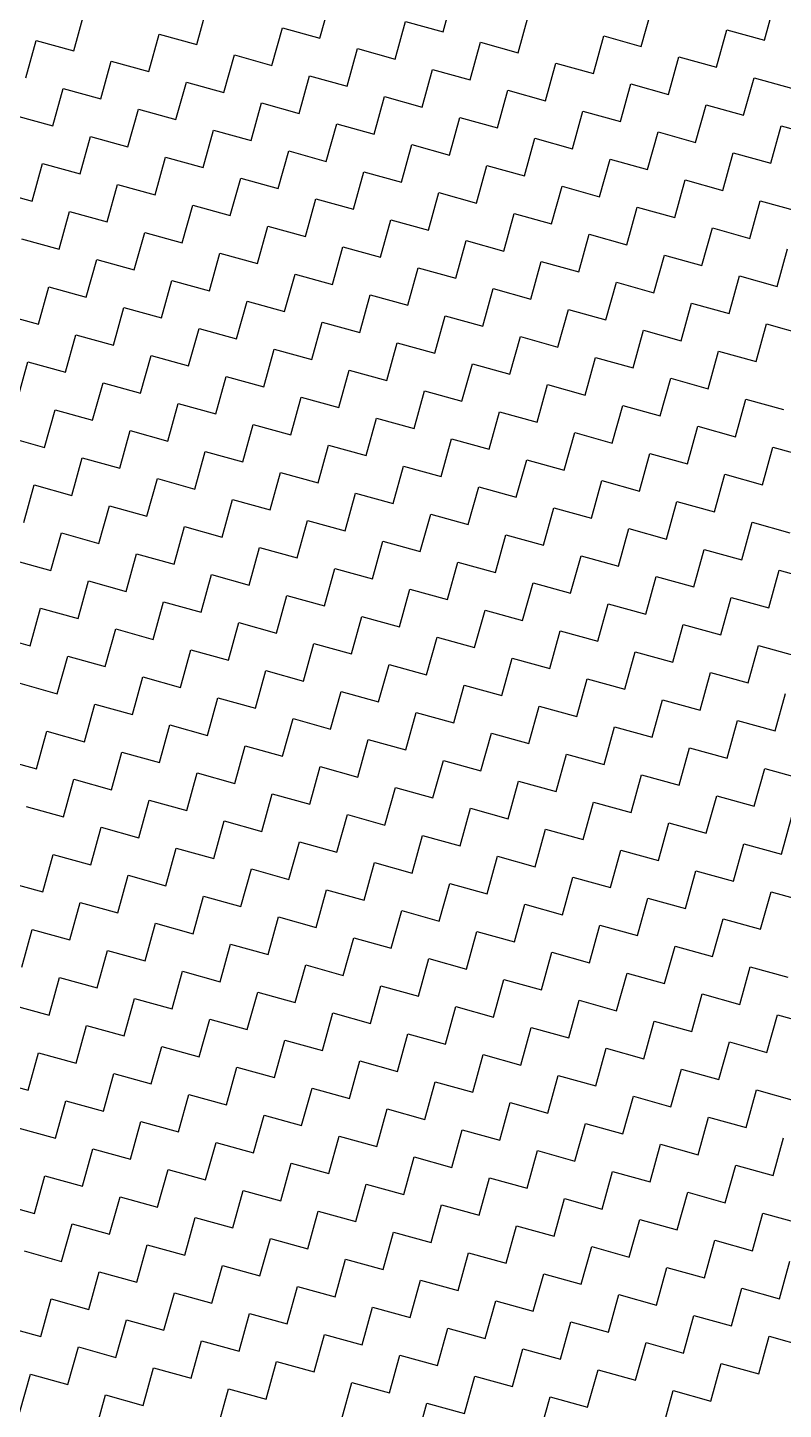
# Model space of a CAD drawing. Header units: metres. Extents: x 291974 to 293244, y 2020596 to 2023640.
# Drawn here: x 292690.2 to 292738.7, y 2022750.4 to 2022839.1 of the extents above; entities that cross this region are included whole.
import ezdxf

# ---------------------------------------------------------------- set-up
doc = ezdxf.new("R2010")
doc.units = ezdxf.units.M
doc.header["$MEASUREMENT"] = 0
doc.layers.add('POLY_HATCH', color=12, linetype='Continuous')

msp = doc.modelspace()

# ---------------------------------------------------------------- linework, layer by layer
at = {"layer": 'POLY_HATCH', "linetype": 'Continuous'}
for p, q in [((292716.824, 2022838.791), (292717.493, 2022841.202)), ((292701.024, 2022837.982), (292701.693, 2022840.392)), ((292708.924, 2022838.387), (292709.593, 2022840.797)), ((292729.545, 2022837.859), (292730.214, 2022840.27)), ((292737.445, 2022838.264), (292738.114, 2022840.674)), ((292693.124, 2022837.577), (292693.793, 2022839.987)), ((292713.745, 2022837.049), (292714.414, 2022839.46)), ((292714.414, 2022839.46), (292716.824, 2022838.791)), ((292721.645, 2022837.454), (292722.314, 2022839.865)), ((292697.945, 2022836.24), (292698.614, 2022838.65)), ((292698.614, 2022838.65), (292701.024, 2022837.982)), ((292705.845, 2022836.645), (292706.514, 2022839.055)), ((292706.514, 2022839.055), (292708.924, 2022838.387)), ((292726.466, 2022836.117), (292727.135, 2022838.528)), ((292727.135, 2022838.528), (292729.545, 2022837.859)), ((292734.366, 2022836.522), (292735.035, 2022838.933)), ((292735.035, 2022838.933), (292737.445, 2022838.264)), ((292690.045, 2022835.835), (292690.714, 2022838.245)), ((292690.714, 2022838.245), (292693.124, 2022837.577)), ((292710.666, 2022835.308), (292711.335, 2022837.718)), ((292711.335, 2022837.718), (292713.745, 2022837.049)), ((292718.566, 2022835.712), (292719.235, 2022838.123)), ((292719.235, 2022838.123), (292721.645, 2022837.454)), ((292694.866, 2022834.498), (292695.535, 2022836.908)), ((292695.535, 2022836.908), (292697.945, 2022836.24)), ((292702.766, 2022834.903), (292703.435, 2022837.313)), ((292703.435, 2022837.313), (292705.845, 2022836.645)), ((292723.387, 2022834.375), (292724.056, 2022836.786)), ((292724.056, 2022836.786), (292726.466, 2022836.117)), ((292731.287, 2022834.78), (292731.956, 2022837.191)), ((292731.956, 2022837.191), (292734.366, 2022836.522)), ((292707.587, 2022833.566), (292708.256, 2022835.976)), ((292708.256, 2022835.976), (292710.666, 2022835.308)), ((292715.487, 2022833.97), (292716.156, 2022836.381)), ((292716.156, 2022836.381), (292718.566, 2022835.712)), ((292736.108, 2022833.443), (292736.776, 2022835.854)), ((292736.776, 2022835.854), (292739.187, 2022835.185)), ((292691.787, 2022832.756), (292692.456, 2022835.166)), ((292692.456, 2022835.166), (292694.866, 2022834.498)), ((292699.687, 2022833.161), (292700.356, 2022835.571)), ((292700.356, 2022835.571), (292702.766, 2022834.903)), ((292720.308, 2022832.633), (292720.977, 2022835.044)), ((292720.977, 2022835.044), (292723.387, 2022834.375)), ((292728.208, 2022833.038), (292728.877, 2022835.449)), ((292728.877, 2022835.449), (292731.287, 2022834.78)), ((292704.508, 2022831.824), (292705.177, 2022834.234)), ((292705.177, 2022834.234), (292707.587, 2022833.566)), ((292712.408, 2022832.229), (292713.077, 2022834.639)), ((292713.077, 2022834.639), (292715.487, 2022833.97)), ((292733.029, 2022831.701), (292733.697, 2022834.112)), ((292733.697, 2022834.112), (292736.108, 2022833.443)), ((292689.377, 2022833.424), (292691.787, 2022832.756)), ((292696.608, 2022831.419), (292697.277, 2022833.829)), ((292697.277, 2022833.829), (292699.687, 2022833.161)), ((292717.229, 2022830.891), (292717.898, 2022833.302)), ((292717.898, 2022833.302), (292720.308, 2022832.633)), ((292725.129, 2022831.296), (292725.798, 2022833.707)), ((292725.798, 2022833.707), (292728.208, 2022833.038)), ((292701.429, 2022830.082), (292702.098, 2022832.492)), ((292702.098, 2022832.492), (292704.508, 2022831.824)), ((292709.329, 2022830.487), (292709.998, 2022832.897)), ((292709.998, 2022832.897), (292712.408, 2022832.229)), ((292729.95, 2022829.959), (292730.618, 2022832.37)), ((292730.618, 2022832.37), (292733.029, 2022831.701)), ((292737.85, 2022830.364), (292738.518, 2022832.775)), ((292738.518, 2022832.775), (292740.929, 2022832.106)), ((292693.529, 2022829.677), (292694.198, 2022832.087)), ((292694.198, 2022832.087), (292696.608, 2022831.419)), ((292714.15, 2022829.15), (292714.819, 2022831.56)), ((292714.819, 2022831.56), (292717.229, 2022830.891)), ((292722.05, 2022829.554), (292722.719, 2022831.965)), ((292722.719, 2022831.965), (292725.129, 2022831.296)), ((292698.35, 2022828.34), (292699.019, 2022830.75)), ((292699.019, 2022830.75), (292701.429, 2022830.082)), ((292706.25, 2022828.745), (292706.919, 2022831.155)), ((292706.919, 2022831.155), (292709.329, 2022830.487)), ((292726.871, 2022828.217), (292727.539, 2022830.628)), ((292727.539, 2022830.628), (292729.95, 2022829.959)), ((292734.771, 2022828.622), (292735.439, 2022831.033)), ((292735.439, 2022831.033), (292737.85, 2022830.364)), ((292690.45, 2022827.935), (292691.119, 2022830.345)), ((292691.119, 2022830.345), (292693.529, 2022829.677)), ((292711.071, 2022827.408), (292711.74, 2022829.818)), ((292711.74, 2022829.818), (292714.15, 2022829.15)), ((292718.971, 2022827.812), (292719.64, 2022830.223)), ((292719.64, 2022830.223), (292722.05, 2022829.554)), ((292695.271, 2022826.598), (292695.94, 2022829.008)), ((292695.94, 2022829.008), (292698.35, 2022828.34)), ((292703.171, 2022827.003), (292703.84, 2022829.413)), ((292703.84, 2022829.413), (292706.25, 2022828.745)), ((292723.792, 2022826.475), (292724.46, 2022828.886)), ((292724.46, 2022828.886), (292726.871, 2022828.217)), ((292731.692, 2022826.88), (292732.36, 2022829.291)), ((292732.36, 2022829.291), (292734.771, 2022828.622)), ((292688.04, 2022828.604), (292690.45, 2022827.935)), ((292707.992, 2022825.666), (292708.661, 2022828.076)), ((292708.661, 2022828.076), (292711.071, 2022827.408)), ((292715.892, 2022826.071), (292716.561, 2022828.481)), ((292716.561, 2022828.481), (292718.971, 2022827.812)), ((292736.513, 2022825.543), (292737.181, 2022827.954)), ((292737.181, 2022827.954), (292739.592, 2022827.285)), ((292692.192, 2022824.856), (292692.861, 2022827.266)), ((292692.861, 2022827.266), (292695.271, 2022826.598)), ((292700.092, 2022825.261), (292700.761, 2022827.671)), ((292700.761, 2022827.671), (292703.171, 2022827.003)), ((292720.713, 2022824.733), (292721.381, 2022827.144)), ((292721.381, 2022827.144), (292723.792, 2022826.475)), ((292728.613, 2022825.138), (292729.281, 2022827.549)), ((292729.281, 2022827.549), (292731.692, 2022826.88)), ((292704.913, 2022823.924), (292705.582, 2022826.334)), ((292705.582, 2022826.334), (292707.992, 2022825.666)), ((292712.813, 2022824.329), (292713.482, 2022826.739)), ((292713.482, 2022826.739), (292715.892, 2022826.071)), ((292733.434, 2022823.801), (292734.102, 2022826.212)), ((292734.102, 2022826.212), (292736.513, 2022825.543)), ((292689.782, 2022825.525), (292692.192, 2022824.856)), ((292697.013, 2022823.519), (292697.682, 2022825.929)), ((292697.682, 2022825.929), (292700.092, 2022825.261)), ((292717.634, 2022822.992), (292718.302, 2022825.402)), ((292718.302, 2022825.402), (292720.713, 2022824.733)), ((292725.534, 2022823.396), (292726.202, 2022825.807)), ((292726.202, 2022825.807), (292728.613, 2022825.138)), ((292701.834, 2022822.182), (292702.503, 2022824.592)), ((292702.503, 2022824.592), (292704.913, 2022823.924)), ((292709.734, 2022822.587), (292710.403, 2022824.997)), ((292710.403, 2022824.997), (292712.813, 2022824.329)), ((292730.355, 2022822.059), (292731.023, 2022824.47)), ((292731.023, 2022824.47), (292733.434, 2022823.801)), ((292738.255, 2022822.464), (292738.923, 2022824.875)), ((292693.934, 2022821.777), (292694.603, 2022824.187)), ((292694.603, 2022824.187), (292697.013, 2022823.519)), ((292714.555, 2022821.25), (292715.223, 2022823.66)), ((292715.223, 2022823.66), (292717.634, 2022822.992)), ((292722.455, 2022821.654), (292723.123, 2022824.065)), ((292723.123, 2022824.065), (292725.534, 2022823.396)), ((292698.755, 2022820.44), (292699.424, 2022822.85)), ((292699.424, 2022822.85), (292701.834, 2022822.182)), ((292706.655, 2022820.845), (292707.324, 2022823.255)), ((292707.324, 2022823.255), (292709.734, 2022822.587)), ((292727.276, 2022820.317), (292727.944, 2022822.728)), ((292727.944, 2022822.728), (292730.355, 2022822.059)), ((292735.176, 2022820.722), (292735.844, 2022823.133)), ((292735.844, 2022823.133), (292738.255, 2022822.464)), ((292690.855, 2022820.035), (292691.524, 2022822.446)), ((292691.524, 2022822.446), (292693.934, 2022821.777)), ((292711.476, 2022819.508), (292712.144, 2022821.918)), ((292712.144, 2022821.918), (292714.555, 2022821.25)), ((292719.376, 2022819.913), (292720.044, 2022822.323)), ((292720.044, 2022822.323), (292722.455, 2022821.654)), ((292688.445, 2022820.704), (292690.855, 2022820.035)), ((292695.676, 2022818.698), (292696.345, 2022821.108)), ((292696.345, 2022821.108), (292698.755, 2022820.44)), ((292703.576, 2022819.103), (292704.245, 2022821.513)), ((292704.245, 2022821.513), (292706.655, 2022820.845)), ((292724.197, 2022818.575), (292724.865, 2022820.986)), ((292724.865, 2022820.986), (292727.276, 2022820.317)), ((292732.097, 2022818.98), (292732.765, 2022821.391)), ((292732.765, 2022821.391), (292735.176, 2022820.722)), ((292708.397, 2022817.766), (292709.065, 2022820.176)), ((292709.065, 2022820.176), (292711.476, 2022819.508)), ((292716.297, 2022818.171), (292716.965, 2022820.581)), ((292716.965, 2022820.581), (292719.376, 2022819.913)), ((292736.918, 2022817.643), (292737.586, 2022820.054)), ((292737.586, 2022820.054), (292739.997, 2022819.385)), ((292692.597, 2022816.956), (292693.266, 2022819.367)), ((292693.266, 2022819.367), (292695.676, 2022818.698)), ((292700.497, 2022817.361), (292701.166, 2022819.771)), ((292701.166, 2022819.771), (292703.576, 2022819.103)), ((292721.118, 2022816.834), (292721.786, 2022819.244)), ((292721.786, 2022819.244), (292724.197, 2022818.575)), ((292729.018, 2022817.238), (292729.686, 2022819.649)), ((292729.686, 2022819.649), (292732.097, 2022818.98)), ((292697.418, 2022815.619), (292698.087, 2022818.029)), ((292698.087, 2022818.029), (292700.497, 2022817.361)), ((292705.318, 2022816.024), (292705.986, 2022818.434)), ((292705.986, 2022818.434), (292708.397, 2022817.766)), ((292713.218, 2022816.429), (292713.886, 2022818.839)), ((292713.886, 2022818.839), (292716.297, 2022818.171)), ((292733.839, 2022815.901), (292734.507, 2022818.312)), ((292734.507, 2022818.312), (292736.918, 2022817.643)), ((292689.518, 2022815.214), (292690.187, 2022817.625)), ((292690.187, 2022817.625), (292692.597, 2022816.956)), ((292718.039, 2022815.092), (292718.707, 2022817.502)), ((292718.707, 2022817.502), (292721.118, 2022816.834)), ((292725.939, 2022815.496), (292726.607, 2022817.907)), ((292726.607, 2022817.907), (292729.018, 2022817.238)), ((292694.339, 2022813.877), (292695.008, 2022816.288)), ((292695.008, 2022816.288), (292697.418, 2022815.619)), ((292702.239, 2022814.282), (292702.907, 2022816.692)), ((292702.907, 2022816.692), (292705.318, 2022816.024)), ((292710.139, 2022814.687), (292710.807, 2022817.097)), ((292710.807, 2022817.097), (292713.218, 2022816.429)), ((292730.76, 2022814.159), (292731.428, 2022816.57)), ((292731.428, 2022816.57), (292733.839, 2022815.901)), ((292714.96, 2022813.35), (292715.628, 2022815.76)), ((292715.628, 2022815.76), (292718.039, 2022815.092)), ((292722.86, 2022813.755), (292723.528, 2022816.165)), ((292723.528, 2022816.165), (292725.939, 2022815.496)), ((292691.26, 2022812.135), (292691.929, 2022814.546)), ((292691.929, 2022814.546), (292694.339, 2022813.877)), ((292699.16, 2022812.54), (292699.828, 2022814.95)), ((292699.828, 2022814.95), (292702.239, 2022814.282)), ((292707.06, 2022812.945), (292707.728, 2022815.355)), ((292707.728, 2022815.355), (292710.139, 2022814.687)), ((292727.681, 2022812.417), (292728.349, 2022814.828)), ((292728.349, 2022814.828), (292730.76, 2022814.159)), ((292735.58, 2022812.822), (292736.249, 2022815.233)), ((292736.249, 2022815.233), (292738.659, 2022814.564)), ((292703.981, 2022811.203), (292704.649, 2022813.613)), ((292704.649, 2022813.613), (292707.06, 2022812.945)), ((292711.881, 2022811.608), (292712.549, 2022814.018)), ((292712.549, 2022814.018), (292714.96, 2022813.35)), ((292719.781, 2022812.013), (292720.449, 2022814.423)), ((292720.449, 2022814.423), (292722.86, 2022813.755)), ((292688.85, 2022812.804), (292691.26, 2022812.135)), ((292696.081, 2022810.798), (292696.749, 2022813.209)), ((292696.749, 2022813.209), (292699.16, 2022812.54)), ((292724.602, 2022810.676), (292725.27, 2022813.086)), ((292725.27, 2022813.086), (292727.681, 2022812.417)), ((292732.501, 2022811.08), (292733.17, 2022813.491)), ((292733.17, 2022813.491), (292735.58, 2022812.822)), ((292700.902, 2022809.461), (292701.57, 2022811.871)), ((292701.57, 2022811.871), (292703.981, 2022811.203)), ((292708.802, 2022809.866), (292709.47, 2022812.276)), ((292709.47, 2022812.276), (292711.881, 2022811.608)), ((292716.702, 2022810.271), (292717.37, 2022812.681)), ((292717.37, 2022812.681), (292719.781, 2022812.013)), ((292737.322, 2022809.743), (292737.991, 2022812.154)), ((292737.991, 2022812.154), (292740.401, 2022811.485)), ((292693.002, 2022809.056), (292693.67, 2022811.467)), ((292693.67, 2022811.467), (292696.081, 2022810.798)), ((292713.623, 2022808.529), (292714.291, 2022810.939)), ((292714.291, 2022810.939), (292716.702, 2022810.271)), ((292721.523, 2022808.934), (292722.191, 2022811.344)), ((292722.191, 2022811.344), (292724.602, 2022810.676)), ((292729.422, 2022809.338), (292730.091, 2022811.749)), ((292730.091, 2022811.749), (292732.501, 2022811.08)), ((292697.823, 2022807.719), (292698.491, 2022810.13)), ((292698.491, 2022810.13), (292700.902, 2022809.461)), ((292705.723, 2022808.124), (292706.391, 2022810.534)), ((292706.391, 2022810.534), (292708.802, 2022809.866)), ((292734.243, 2022808.001), (292734.912, 2022810.412)), ((292734.912, 2022810.412), (292737.322, 2022809.743)), ((292689.923, 2022807.314), (292690.591, 2022809.725)), ((292690.591, 2022809.725), (292693.002, 2022809.056)), ((292710.544, 2022806.787), (292711.212, 2022809.197)), ((292711.212, 2022809.197), (292713.623, 2022808.529)), ((292718.444, 2022807.192), (292719.112, 2022809.602)), ((292719.112, 2022809.602), (292721.523, 2022808.934)), ((292726.343, 2022807.597), (292727.012, 2022810.007)), ((292727.012, 2022810.007), (292729.422, 2022809.338)), ((292694.744, 2022805.977), (292695.412, 2022808.388)), ((292695.412, 2022808.388), (292697.823, 2022807.719)), ((292702.644, 2022806.382), (292703.312, 2022808.792)), ((292703.312, 2022808.792), (292705.723, 2022808.124)), ((292731.164, 2022806.259), (292731.833, 2022808.67)), ((292731.833, 2022808.67), (292734.243, 2022808.001)), ((292707.465, 2022805.045), (292708.133, 2022807.455)), ((292708.133, 2022807.455), (292710.544, 2022806.787)), ((292715.365, 2022805.45), (292716.033, 2022807.86)), ((292716.033, 2022807.86), (292718.444, 2022807.192)), ((292723.264, 2022805.855), (292723.933, 2022808.265)), ((292723.933, 2022808.265), (292726.343, 2022807.597)), ((292691.665, 2022804.235), (292692.333, 2022806.646)), ((292692.333, 2022806.646), (292694.744, 2022805.977)), ((292699.565, 2022804.64), (292700.233, 2022807.051)), ((292700.233, 2022807.051), (292702.644, 2022806.382)), ((292720.185, 2022804.113), (292720.854, 2022806.523)), ((292720.854, 2022806.523), (292723.264, 2022805.855)), ((292728.085, 2022804.518), (292728.754, 2022806.928)), ((292728.754, 2022806.928), (292731.164, 2022806.259)), ((292735.985, 2022804.922), (292736.654, 2022807.333)), ((292736.654, 2022807.333), (292739.064, 2022806.664)), ((292704.386, 2022803.303), (292705.054, 2022805.713)), ((292705.054, 2022805.713), (292707.465, 2022805.045)), ((292712.286, 2022803.708), (292712.954, 2022806.118)), ((292712.954, 2022806.118), (292715.365, 2022805.45)), ((292689.254, 2022804.904), (292691.665, 2022804.235)), ((292696.486, 2022802.898), (292697.154, 2022805.309)), ((292697.154, 2022805.309), (292699.565, 2022804.64)), ((292717.106, 2022802.371), (292717.775, 2022804.781)), ((292717.775, 2022804.781), (292720.185, 2022804.113)), ((292725.006, 2022802.776), (292725.675, 2022805.186)), ((292725.675, 2022805.186), (292728.085, 2022804.518)), ((292732.906, 2022803.18), (292733.575, 2022805.591)), ((292733.575, 2022805.591), (292735.985, 2022804.922)), ((292701.307, 2022801.561), (292701.975, 2022803.972)), ((292701.975, 2022803.972), (292704.386, 2022803.303)), ((292709.207, 2022801.966), (292709.875, 2022804.376)), ((292709.875, 2022804.376), (292712.286, 2022803.708)), ((292729.827, 2022801.439), (292730.496, 2022803.849)), ((292730.496, 2022803.849), (292732.906, 2022803.18)), ((292737.727, 2022801.843), (292738.396, 2022804.254)), ((292738.396, 2022804.254), (292740.806, 2022803.585)), ((292693.407, 2022801.156), (292694.075, 2022803.567)), ((292694.075, 2022803.567), (292696.486, 2022802.898)), ((292714.027, 2022800.629), (292714.696, 2022803.039)), ((292714.696, 2022803.039), (292717.106, 2022802.371)), ((292721.927, 2022801.034), (292722.596, 2022803.444)), ((292722.596, 2022803.444), (292725.006, 2022802.776)), ((292698.228, 2022799.819), (292698.896, 2022802.23)), ((292698.896, 2022802.23), (292701.307, 2022801.561)), ((292706.128, 2022800.224), (292706.796, 2022802.634)), ((292706.796, 2022802.634), (292709.207, 2022801.966)), ((292726.748, 2022799.697), (292727.417, 2022802.107)), ((292727.417, 2022802.107), (292729.827, 2022801.439)), ((292734.648, 2022800.101), (292735.317, 2022802.512)), ((292735.317, 2022802.512), (292737.727, 2022801.843)), ((292690.328, 2022799.414), (292690.996, 2022801.825)), ((292690.996, 2022801.825), (292693.407, 2022801.156)), ((292710.948, 2022798.887), (292711.617, 2022801.297)), ((292711.617, 2022801.297), (292714.027, 2022800.629)), ((292718.848, 2022799.292), (292719.517, 2022801.702)), ((292719.517, 2022801.702), (292721.927, 2022801.034)), ((292695.149, 2022798.077), (292695.817, 2022800.488)), ((292695.817, 2022800.488), (292698.228, 2022799.819)), ((292703.049, 2022798.482), (292703.717, 2022800.893)), ((292703.717, 2022800.893), (292706.128, 2022800.224)), ((292723.669, 2022797.955), (292724.338, 2022800.365)), ((292724.338, 2022800.365), (292726.748, 2022799.697)), ((292731.569, 2022798.36), (292732.238, 2022800.77)), ((292732.238, 2022800.77), (292734.648, 2022800.101)), ((292687.917, 2022800.083), (292690.328, 2022799.414)), ((292707.869, 2022797.145), (292708.538, 2022799.555)), ((292708.538, 2022799.555), (292710.948, 2022798.887)), ((292715.769, 2022797.55), (292716.438, 2022799.96)), ((292716.438, 2022799.96), (292718.848, 2022799.292)), ((292736.39, 2022797.022), (292737.059, 2022799.433)), ((292737.059, 2022799.433), (292739.469, 2022798.764)), ((292692.07, 2022796.335), (292692.738, 2022798.746)), ((292692.738, 2022798.746), (292695.149, 2022798.077)), ((292699.97, 2022796.74), (292700.638, 2022799.151)), ((292700.638, 2022799.151), (292703.049, 2022798.482)), ((292720.59, 2022796.213), (292721.259, 2022798.623)), ((292721.259, 2022798.623), (292723.669, 2022797.955)), ((292728.49, 2022796.618), (292729.159, 2022799.028)), ((292729.159, 2022799.028), (292731.569, 2022798.36)), ((292704.79, 2022795.403), (292705.459, 2022797.814)), ((292705.459, 2022797.814), (292707.869, 2022797.145)), ((292712.69, 2022795.808), (292713.359, 2022798.218)), ((292713.359, 2022798.218), (292715.769, 2022797.55)), ((292733.311, 2022795.281), (292733.98, 2022797.691)), ((292733.98, 2022797.691), (292736.39, 2022797.022)), ((292689.659, 2022797.004), (292692.07, 2022796.335)), ((292696.891, 2022794.998), (292697.559, 2022797.409)), ((292697.559, 2022797.409), (292699.97, 2022796.74)), ((292717.511, 2022794.471), (292718.18, 2022796.881)), ((292718.18, 2022796.881), (292720.59, 2022796.213)), ((292725.411, 2022794.876), (292726.08, 2022797.286)), ((292726.08, 2022797.286), (292728.49, 2022796.618)), ((292701.711, 2022793.661), (292702.38, 2022796.072)), ((292702.38, 2022796.072), (292704.79, 2022795.403)), ((292709.611, 2022794.066), (292710.28, 2022796.476)), ((292710.28, 2022796.476), (292712.69, 2022795.808)), ((292730.232, 2022793.539), (292730.901, 2022795.949)), ((292730.901, 2022795.949), (292733.311, 2022795.281)), ((292738.132, 2022793.943), (292738.801, 2022796.354)), ((292693.812, 2022793.256), (292694.48, 2022795.667)), ((292694.48, 2022795.667), (292696.891, 2022794.998)), ((292714.432, 2022792.729), (292715.101, 2022795.139)), ((292715.101, 2022795.139), (292717.511, 2022794.471)), ((292722.332, 2022793.134), (292723.001, 2022795.544)), ((292723.001, 2022795.544), (292725.411, 2022794.876)), ((292698.632, 2022791.919), (292699.301, 2022794.33)), ((292699.301, 2022794.33), (292701.711, 2022793.661)), ((292706.532, 2022792.324), (292707.201, 2022794.735)), ((292707.201, 2022794.735), (292709.611, 2022794.066)), ((292727.153, 2022791.797), (292727.822, 2022794.207)), ((292727.822, 2022794.207), (292730.232, 2022793.539)), ((292735.053, 2022792.202), (292735.722, 2022794.612)), ((292735.722, 2022794.612), (292738.132, 2022793.943)), ((292690.733, 2022791.514), (292691.401, 2022793.925)), ((292691.401, 2022793.925), (292693.812, 2022793.256)), ((292711.353, 2022790.987), (292712.022, 2022793.397)), ((292712.022, 2022793.397), (292714.432, 2022792.729)), ((292719.253, 2022791.392), (292719.922, 2022793.802)), ((292719.922, 2022793.802), (292722.332, 2022793.134)), ((292695.553, 2022790.177), (292696.222, 2022792.588)), ((292696.222, 2022792.588), (292698.632, 2022791.919)), ((292703.453, 2022790.582), (292704.122, 2022792.993)), ((292704.122, 2022792.993), (292706.532, 2022792.324)), ((292724.074, 2022790.055), (292724.743, 2022792.465)), ((292724.743, 2022792.465), (292727.153, 2022791.797)), ((292731.974, 2022790.46), (292732.643, 2022792.87)), ((292732.643, 2022792.87), (292735.053, 2022792.202)), ((292688.322, 2022792.183), (292690.733, 2022791.514)), ((292708.274, 2022789.245), (292708.943, 2022791.656)), ((292708.943, 2022791.656), (292711.353, 2022790.987)), ((292716.174, 2022789.65), (292716.843, 2022792.06)), ((292716.843, 2022792.06), (292719.253, 2022791.392)), ((292736.795, 2022789.123), (292737.464, 2022791.533)), ((292737.464, 2022791.533), (292739.874, 2022790.864)), ((292692.474, 2022788.435), (292693.143, 2022790.846)), ((292693.143, 2022790.846), (292695.553, 2022790.177)), ((292700.374, 2022788.84), (292701.043, 2022791.251)), ((292701.043, 2022791.251), (292703.453, 2022790.582)), ((292720.995, 2022788.313), (292721.664, 2022790.723)), ((292721.664, 2022790.723), (292724.074, 2022790.055)), ((292728.895, 2022788.718), (292729.564, 2022791.128)), ((292729.564, 2022791.128), (292731.974, 2022790.46)), ((292705.195, 2022787.503), (292705.864, 2022789.914)), ((292705.864, 2022789.914), (292708.274, 2022789.245)), ((292713.095, 2022787.908), (292713.764, 2022790.318)), ((292713.764, 2022790.318), (292716.174, 2022789.65)), ((292733.716, 2022787.381), (292734.385, 2022789.791)), ((292734.385, 2022789.791), (292736.795, 2022789.123)), ((292690.064, 2022789.104), (292692.474, 2022788.435)), ((292697.295, 2022787.098), (292697.964, 2022789.509)), ((292697.964, 2022789.509), (292700.374, 2022788.84)), ((292717.916, 2022786.571), (292718.585, 2022788.981)), ((292718.585, 2022788.981), (292720.995, 2022788.313)), ((292725.816, 2022786.976), (292726.485, 2022789.386)), ((292726.485, 2022789.386), (292728.895, 2022788.718)), ((292702.116, 2022785.761), (292702.785, 2022788.172)), ((292702.785, 2022788.172), (292705.195, 2022787.503)), ((292710.016, 2022786.166), (292710.685, 2022788.577)), ((292710.685, 2022788.577), (292713.095, 2022787.908)), ((292730.637, 2022785.639), (292731.306, 2022788.049)), ((292731.306, 2022788.049), (292733.716, 2022787.381)), ((292738.537, 2022786.044), (292739.205, 2022788.454)), ((292694.216, 2022785.356), (292694.885, 2022787.767)), ((292694.885, 2022787.767), (292697.295, 2022787.098)), ((292714.837, 2022784.829), (292715.506, 2022787.239)), ((292715.506, 2022787.239), (292717.916, 2022786.571)), ((292722.737, 2022785.234), (292723.406, 2022787.644)), ((292723.406, 2022787.644), (292725.816, 2022786.976)), ((292699.037, 2022784.019), (292699.706, 2022786.43)), ((292699.706, 2022786.43), (292702.116, 2022785.761)), ((292706.937, 2022784.424), (292707.606, 2022786.835)), ((292707.606, 2022786.835), (292710.016, 2022786.166)), ((292727.558, 2022783.897), (292728.227, 2022786.307)), ((292728.227, 2022786.307), (292730.637, 2022785.639)), ((292735.458, 2022784.302), (292736.126, 2022786.712)), ((292736.126, 2022786.712), (292738.537, 2022786.044)), ((292691.137, 2022783.615), (292691.806, 2022786.025)), ((292691.806, 2022786.025), (292694.216, 2022785.356)), ((292711.758, 2022783.087), (292712.427, 2022785.498)), ((292712.427, 2022785.498), (292714.837, 2022784.829)), ((292719.658, 2022783.492), (292720.327, 2022785.902)), ((292720.327, 2022785.902), (292722.737, 2022785.234)), ((292695.958, 2022782.277), (292696.627, 2022784.688)), ((292696.627, 2022784.688), (292699.037, 2022784.019)), ((292703.858, 2022782.682), (292704.527, 2022785.093)), ((292704.527, 2022785.093), (292706.937, 2022784.424)), ((292724.479, 2022782.155), (292725.148, 2022784.565)), ((292725.148, 2022784.565), (292727.558, 2022783.897)), ((292732.379, 2022782.56), (292733.047, 2022784.97)), ((292733.047, 2022784.97), (292735.458, 2022784.302)), ((292688.727, 2022784.283), (292691.137, 2022783.615)), ((292708.679, 2022781.345), (292709.348, 2022783.756)), ((292709.348, 2022783.756), (292711.758, 2022783.087)), ((292716.579, 2022781.75), (292717.248, 2022784.16)), ((292717.248, 2022784.16), (292719.658, 2022783.492)), ((292737.2, 2022781.223), (292737.868, 2022783.633)), ((292737.868, 2022783.633), (292740.279, 2022782.965)), ((292692.879, 2022780.536), (292693.548, 2022782.946)), ((292693.548, 2022782.946), (292695.958, 2022782.277)), ((292700.779, 2022780.94), (292701.448, 2022783.351)), ((292701.448, 2022783.351), (292703.858, 2022782.682)), ((292721.4, 2022780.413), (292722.069, 2022782.823)), ((292722.069, 2022782.823), (292724.479, 2022782.155)), ((292729.3, 2022780.818), (292729.968, 2022783.228)), ((292729.968, 2022783.228), (292732.379, 2022782.56)), ((292705.6, 2022779.603), (292706.269, 2022782.014)), ((292706.269, 2022782.014), (292708.679, 2022781.345)), ((292713.5, 2022780.008), (292714.169, 2022782.419)), ((292714.169, 2022782.419), (292716.579, 2022781.75)), ((292734.121, 2022779.481), (292734.789, 2022781.891)), ((292734.789, 2022781.891), (292737.2, 2022781.223)), ((292689.8, 2022778.794), (292690.469, 2022781.204)), ((292690.469, 2022781.204), (292692.879, 2022780.536)), ((292697.7, 2022779.198), (292698.369, 2022781.609)), ((292698.369, 2022781.609), (292700.779, 2022780.94)), ((292718.321, 2022778.671), (292718.99, 2022781.081)), ((292718.99, 2022781.081), (292721.4, 2022780.413)), ((292726.221, 2022779.076), (292726.889, 2022781.486)), ((292726.889, 2022781.486), (292729.3, 2022780.818)), ((292702.521, 2022777.861), (292703.19, 2022780.272)), ((292703.19, 2022780.272), (292705.6, 2022779.603)), ((292710.421, 2022778.266), (292711.09, 2022780.677)), ((292711.09, 2022780.677), (292713.5, 2022780.008)), ((292731.042, 2022777.739), (292731.71, 2022780.149)), ((292731.71, 2022780.149), (292734.121, 2022779.481)), ((292694.621, 2022777.457), (292695.29, 2022779.867)), ((292695.29, 2022779.867), (292697.7, 2022779.198)), ((292715.242, 2022776.929), (292715.911, 2022779.34)), ((292715.911, 2022779.34), (292718.321, 2022778.671)), ((292723.142, 2022777.334), (292723.81, 2022779.744)), ((292723.81, 2022779.744), (292726.221, 2022779.076)), ((292699.442, 2022776.119), (292700.111, 2022778.53)), ((292700.111, 2022778.53), (292702.521, 2022777.861)), ((292707.342, 2022776.524), (292708.011, 2022778.935)), ((292708.011, 2022778.935), (292710.421, 2022778.266)), ((292727.963, 2022775.997), (292728.631, 2022778.407)), ((292728.631, 2022778.407), (292731.042, 2022777.739)), ((292735.863, 2022776.402), (292736.531, 2022778.812)), ((292736.531, 2022778.812), (292738.942, 2022778.144)), ((292691.542, 2022775.715), (292692.211, 2022778.125)), ((292692.211, 2022778.125), (292694.621, 2022777.457)), ((292712.163, 2022775.187), (292712.832, 2022777.598)), ((292712.832, 2022777.598), (292715.242, 2022776.929)), ((292720.063, 2022775.592), (292720.731, 2022778.002)), ((292720.731, 2022778.002), (292723.142, 2022777.334)), ((292689.132, 2022776.383), (292691.542, 2022775.715)), ((292696.363, 2022774.378), (292697.032, 2022776.788)), ((292697.032, 2022776.788), (292699.442, 2022776.119)), ((292704.263, 2022774.782), (292704.932, 2022777.193)), ((292704.932, 2022777.193), (292707.342, 2022776.524)), ((292724.884, 2022774.255), (292725.552, 2022776.665)), ((292725.552, 2022776.665), (292727.963, 2022775.997)), ((292732.784, 2022774.66), (292733.452, 2022777.07)), ((292733.452, 2022777.07), (292735.863, 2022776.402)), ((292709.084, 2022773.445), (292709.753, 2022775.856)), ((292709.753, 2022775.856), (292712.163, 2022775.187)), ((292716.984, 2022773.85), (292717.652, 2022776.261)), ((292717.652, 2022776.261), (292720.063, 2022775.592)), ((292737.605, 2022773.323), (292738.273, 2022775.733)), ((292738.273, 2022775.733), (292740.684, 2022775.065)), ((292693.284, 2022772.636), (292693.953, 2022775.046)), ((292693.953, 2022775.046), (292696.363, 2022774.378)), ((292701.184, 2022773.04), (292701.853, 2022775.451)), ((292701.853, 2022775.451), (292704.263, 2022774.782)), ((292721.805, 2022772.513), (292722.473, 2022774.923)), ((292722.473, 2022774.923), (292724.884, 2022774.255)), ((292729.705, 2022772.918), (292730.373, 2022775.328)), ((292730.373, 2022775.328), (292732.784, 2022774.66)), ((292698.105, 2022771.299), (292698.774, 2022773.709)), ((292698.774, 2022773.709), (292701.184, 2022773.04)), ((292706.005, 2022771.703), (292706.674, 2022774.114)), ((292706.674, 2022774.114), (292709.084, 2022773.445)), ((292713.905, 2022772.108), (292714.573, 2022774.519)), ((292714.573, 2022774.519), (292716.984, 2022773.85)), ((292734.526, 2022771.581), (292735.194, 2022773.991)), ((292735.194, 2022773.991), (292737.605, 2022773.323)), ((292690.205, 2022770.894), (292690.874, 2022773.304)), ((292690.874, 2022773.304), (292693.284, 2022772.636)), ((292718.726, 2022770.771), (292719.394, 2022773.182)), ((292719.394, 2022773.182), (292721.805, 2022772.513)), ((292726.626, 2022771.176), (292727.294, 2022773.586)), ((292727.294, 2022773.586), (292729.705, 2022772.918)), ((292695.026, 2022769.557), (292695.695, 2022771.967)), ((292695.695, 2022771.967), (292698.105, 2022771.299)), ((292702.926, 2022769.961), (292703.595, 2022772.372)), ((292703.595, 2022772.372), (292706.005, 2022771.703)), ((292710.826, 2022770.366), (292711.494, 2022772.777)), ((292711.494, 2022772.777), (292713.905, 2022772.108)), ((292731.447, 2022769.839), (292732.115, 2022772.249)), ((292732.115, 2022772.249), (292734.526, 2022771.581)), ((292687.795, 2022771.562), (292690.205, 2022770.894)), ((292715.647, 2022769.029), (292716.315, 2022771.44)), ((292716.315, 2022771.44), (292718.726, 2022770.771)), ((292723.547, 2022769.434), (292724.215, 2022771.844)), ((292724.215, 2022771.844), (292726.626, 2022771.176)), ((292691.947, 2022767.815), (292692.616, 2022770.225)), ((292692.616, 2022770.225), (292695.026, 2022769.557)), ((292699.847, 2022768.22), (292700.516, 2022770.63)), ((292700.516, 2022770.63), (292702.926, 2022769.961)), ((292707.747, 2022768.624), (292708.415, 2022771.035)), ((292708.415, 2022771.035), (292710.826, 2022770.366)), ((292728.368, 2022768.097), (292729.036, 2022770.507)), ((292729.036, 2022770.507), (292731.447, 2022769.839)), ((292736.268, 2022768.502), (292736.936, 2022770.912)), ((292736.936, 2022770.912), (292739.347, 2022770.244)), ((292704.668, 2022766.882), (292705.336, 2022769.293)), ((292705.336, 2022769.293), (292707.747, 2022768.624)), ((292712.568, 2022767.287), (292713.236, 2022769.698)), ((292713.236, 2022769.698), (292715.647, 2022769.029)), ((292720.468, 2022767.692), (292721.136, 2022770.103)), ((292721.136, 2022770.103), (292723.547, 2022769.434)), ((292689.537, 2022768.483), (292691.947, 2022767.815)), ((292696.768, 2022766.478), (292697.437, 2022768.888)), ((292697.437, 2022768.888), (292699.847, 2022768.22)), ((292725.289, 2022766.355), (292725.957, 2022768.765)), ((292725.957, 2022768.765), (292728.368, 2022768.097)), ((292733.189, 2022766.76), (292733.857, 2022769.17)), ((292733.857, 2022769.17), (292736.268, 2022768.502)), ((292701.589, 2022765.141), (292702.257, 2022767.551)), ((292702.257, 2022767.551), (292704.668, 2022766.882)), ((292709.489, 2022765.545), (292710.157, 2022767.956)), ((292710.157, 2022767.956), (292712.568, 2022767.287)), ((292717.389, 2022765.95), (292718.057, 2022768.361)), ((292718.057, 2022768.361), (292720.468, 2022767.692)), ((292738.01, 2022765.423), (292738.678, 2022767.833)), ((292693.689, 2022764.736), (292694.358, 2022767.146)), ((292694.358, 2022767.146), (292696.768, 2022766.478)), ((292714.31, 2022764.208), (292714.978, 2022766.619)), ((292714.978, 2022766.619), (292717.389, 2022765.95)), ((292722.21, 2022764.613), (292722.878, 2022767.024)), ((292722.878, 2022767.024), (292725.289, 2022766.355)), ((292730.11, 2022765.018), (292730.778, 2022767.428)), ((292730.778, 2022767.428), (292733.189, 2022766.76)), ((292698.51, 2022763.399), (292699.178, 2022765.809)), ((292699.178, 2022765.809), (292701.589, 2022765.141)), ((292706.41, 2022763.803), (292707.078, 2022766.214)), ((292707.078, 2022766.214), (292709.489, 2022765.545)), ((292734.931, 2022763.681), (292735.599, 2022766.091)), ((292735.599, 2022766.091), (292738.01, 2022765.423)), ((292690.61, 2022762.994), (292691.279, 2022765.404)), ((292691.279, 2022765.404), (292693.689, 2022764.736)), ((292711.231, 2022762.466), (292711.899, 2022764.877)), ((292711.899, 2022764.877), (292714.31, 2022764.208)), ((292719.131, 2022762.871), (292719.799, 2022765.282)), ((292719.799, 2022765.282), (292722.21, 2022764.613)), ((292727.031, 2022763.276), (292727.699, 2022765.686)), ((292727.699, 2022765.686), (292730.11, 2022765.018)), ((292695.431, 2022761.657), (292696.099, 2022764.067)), ((292696.099, 2022764.067), (292698.51, 2022763.399)), ((292703.331, 2022762.062), (292703.999, 2022764.472)), ((292703.999, 2022764.472), (292706.41, 2022763.803)), ((292731.852, 2022761.939), (292732.52, 2022764.349)), ((292732.52, 2022764.349), (292734.931, 2022763.681)), ((292688.2, 2022763.662), (292690.61, 2022762.994)), ((292708.152, 2022760.724), (292708.82, 2022763.135)), ((292708.82, 2022763.135), (292711.231, 2022762.466)), ((292716.052, 2022761.129), (292716.72, 2022763.54)), ((292716.72, 2022763.54), (292719.131, 2022762.871)), ((292723.952, 2022761.534), (292724.62, 2022763.945)), ((292724.62, 2022763.945), (292727.031, 2022763.276)), ((292692.352, 2022759.915), (292693.02, 2022762.325)), ((292693.02, 2022762.325), (292695.431, 2022761.657)), ((292700.252, 2022760.32), (292700.92, 2022762.73)), ((292700.92, 2022762.73), (292703.331, 2022762.062)), ((292720.873, 2022759.792), (292721.541, 2022762.203)), ((292721.541, 2022762.203), (292723.952, 2022761.534)), ((292728.773, 2022760.197), (292729.441, 2022762.607)), ((292729.441, 2022762.607), (292731.852, 2022761.939)), ((292736.672, 2022760.602), (292737.341, 2022763.012)), ((292737.341, 2022763.012), (292739.751, 2022762.344)), ((292705.073, 2022758.983), (292705.741, 2022761.393)), ((292705.741, 2022761.393), (292708.152, 2022760.724)), ((292712.973, 2022759.387), (292713.641, 2022761.798)), ((292713.641, 2022761.798), (292716.052, 2022761.129)), ((292689.941, 2022760.583), (292692.352, 2022759.915)), ((292697.173, 2022758.578), (292697.841, 2022760.988)), ((292697.841, 2022760.988), (292700.252, 2022760.32)), ((292717.794, 2022758.05), (292718.462, 2022760.461)), ((292718.462, 2022760.461), (292720.873, 2022759.792)), ((292725.694, 2022758.455), (292726.362, 2022760.866)), ((292726.362, 2022760.866), (292728.773, 2022760.197)), ((292733.593, 2022758.86), (292734.262, 2022761.27)), ((292734.262, 2022761.27), (292736.672, 2022760.602)), ((292701.994, 2022757.241), (292702.662, 2022759.651)), ((292702.662, 2022759.651), (292705.073, 2022758.983)), ((292709.894, 2022757.645), (292710.562, 2022760.056)), ((292710.562, 2022760.056), (292712.973, 2022759.387)), ((292730.514, 2022757.118), (292731.183, 2022759.528)), ((292731.183, 2022759.528), (292733.593, 2022758.86)), ((292738.414, 2022757.523), (292739.083, 2022759.933)), ((292694.094, 2022756.836), (292694.762, 2022759.246)), ((292694.762, 2022759.246), (292697.173, 2022758.578)), ((292714.715, 2022756.308), (292715.383, 2022758.719)), ((292715.383, 2022758.719), (292717.794, 2022758.05)), ((292722.615, 2022756.713), (292723.283, 2022759.124)), ((292723.283, 2022759.124), (292725.694, 2022758.455)), ((292698.915, 2022755.499), (292699.583, 2022757.909)), ((292699.583, 2022757.909), (292701.994, 2022757.241)), ((292706.815, 2022755.904), (292707.483, 2022758.314)), ((292707.483, 2022758.314), (292709.894, 2022757.645)), ((292727.435, 2022755.376), (292728.104, 2022757.787)), ((292728.104, 2022757.787), (292730.514, 2022757.118)), ((292735.335, 2022755.781), (292736.004, 2022758.191)), ((292736.004, 2022758.191), (292738.414, 2022757.523)), ((292691.015, 2022755.094), (292691.683, 2022757.504)), ((292691.683, 2022757.504), (292694.094, 2022756.836)), ((292711.636, 2022754.566), (292712.304, 2022756.977)), ((292712.304, 2022756.977), (292714.715, 2022756.308)), ((292719.536, 2022754.971), (292720.204, 2022757.382)), ((292720.204, 2022757.382), (292722.615, 2022756.713)), ((292695.836, 2022753.757), (292696.504, 2022756.167)), ((292696.504, 2022756.167), (292698.915, 2022755.499)), ((292703.736, 2022754.162), (292704.404, 2022756.572)), ((292704.404, 2022756.572), (292706.815, 2022755.904)), ((292724.356, 2022753.634), (292725.025, 2022756.045)), ((292725.025, 2022756.045), (292727.435, 2022755.376)), ((292732.256, 2022754.039), (292732.925, 2022756.449)), ((292732.925, 2022756.449), (292735.335, 2022755.781)), ((292688.604, 2022755.762), (292691.015, 2022755.094)), ((292708.557, 2022752.825), (292709.225, 2022755.235)), ((292709.225, 2022755.235), (292711.636, 2022754.566)), ((292716.457, 2022753.229), (292717.125, 2022755.64)), ((292717.125, 2022755.64), (292719.536, 2022754.971)), ((292737.077, 2022752.702), (292737.746, 2022755.112)), ((292737.746, 2022755.112), (292740.156, 2022754.444)), ((292692.757, 2022752.015), (292693.425, 2022754.425)), ((292693.425, 2022754.425), (292695.836, 2022753.757)), ((292700.657, 2022752.42), (292701.325, 2022754.83)), ((292701.325, 2022754.83), (292703.736, 2022754.162)), ((292721.277, 2022751.892), (292721.946, 2022754.303)), ((292721.946, 2022754.303), (292724.356, 2022753.634)), ((292729.177, 2022752.297), (292729.846, 2022754.708)), ((292729.846, 2022754.708), (292732.256, 2022754.039)), ((292705.478, 2022751.083), (292706.146, 2022753.493)), ((292706.146, 2022753.493), (292708.557, 2022752.825)), ((292713.378, 2022751.487), (292714.046, 2022753.898)), ((292714.046, 2022753.898), (292716.457, 2022753.229)), ((292733.998, 2022750.96), (292734.667, 2022753.37)), ((292734.667, 2022753.37), (292737.077, 2022752.702)), ((292689.678, 2022750.273), (292690.346, 2022752.683)), ((292690.346, 2022752.683), (292692.757, 2022752.015)), ((292697.578, 2022750.678), (292698.246, 2022753.088)), ((292698.246, 2022753.088), (292700.657, 2022752.42)), ((292718.198, 2022750.15), (292718.867, 2022752.561)), ((292718.867, 2022752.561), (292721.277, 2022751.892)), ((292726.098, 2022750.555), (292726.767, 2022752.966)), ((292726.767, 2022752.966), (292729.177, 2022752.297)), ((292702.399, 2022749.341), (292703.067, 2022751.751)), ((292703.067, 2022751.751), (292705.478, 2022751.083)), ((292710.299, 2022749.746), (292710.967, 2022752.156)), ((292710.967, 2022752.156), (292713.378, 2022751.487)), ((292730.919, 2022749.218), (292731.588, 2022751.629)), ((292731.588, 2022751.629), (292733.998, 2022750.96)), ((292694.499, 2022748.936), (292695.167, 2022751.346)), ((292695.167, 2022751.346), (292697.578, 2022750.678)), ((292715.119, 2022748.408), (292715.788, 2022750.819)), ((292715.788, 2022750.819), (292718.198, 2022750.15)), ((292723.019, 2022748.813), (292723.688, 2022751.224)), ((292723.688, 2022751.224), (292726.098, 2022750.555))]:
    msp.add_line(p, q, dxfattribs=at)

doc.saveas('drawing.dxf')
